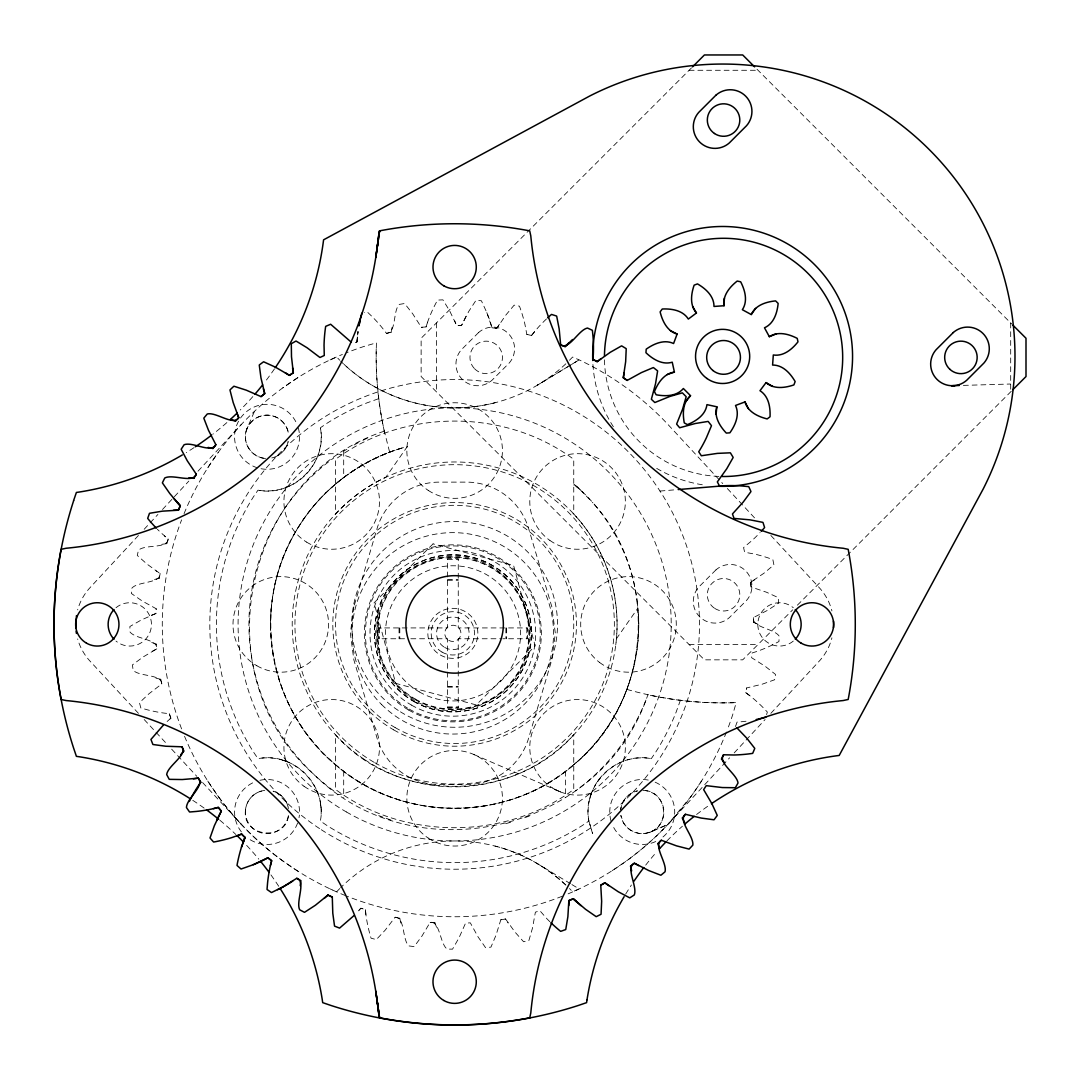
<?xml version="1.0" encoding="UTF-8"?>
<svg xmlns="http://www.w3.org/2000/svg" width="1080" height="1080" viewBox="0 0 1080 1080"><rect width="100%" height="100%" fill="white"/><g stroke="black" fill="none" stroke-linecap="round" stroke-linejoin="round"><path stroke-width="0.75" stroke-dasharray="5 3.75" d="M680.427 700.164L676.134 712.098A238.275 238.275 0 0 1 655.776 752.045L651.294 758.646C616.248 751.37 581.499 785.889 588.884 821.043L582.282 825.538A238.221 238.221 0 0 1 326.997 825.538L320.328 821.003C327.685 786.091 293.153 751.154 258.039 758.714L253.503 752.045A238.221 238.221 0 0 1 253.503 496.746L257.999 490.158C293.058 497.448 327.794 462.915 320.396 427.748L326.997 423.265A238.221 238.221 0 0 1 366.93 402.894L378.877 398.615M170.883 718.173L167.13 721.481L170.883 718.173L169.317 713.664L164.444 713.138A142.101 142.101 0 0 1 147.312 709.789L140.819 707.967L139.469 702.716L148.946 693.779L161.784 683.951C161.798 673.88 139.495 676.931 133.137 670.262L132.422 664.902L142.871 657.139L156.681 648.905C158.247 638.942 135.364 639.265 129.965 631.922L129.883 626.508L141.197 620.028L155.979 613.494L156.195 608.729L142.047 600.912L131.355 593.46L131.922 588.087C137.93 581.243 160.718 583.592 160.029 573.534L147.015 564.098L137.281 555.444L138.483 550.165C145.274 544.077 167.616 549.126 168.116 539.042L160.421 532.238A152.523 152.523 0 0 1 157.329 529.187M271.377 607.082C265.437 665.901 290.088 726.786 335.529 764.667C267.867 709.641 250.681 604.76 296.19 530.699C320.355 489.524 361.166 458.582 407.349 446.513L385.803 477.306C366.903 486.189 349.718 498.69 335.529 514.013L335.529 459.338C404.217 408.308 505.062 408.348 573.75 459.338L573.75 514.013C606.15 548.6 621.864 597.793 615.776 644.76M337.311 482.571C352.971 469.719 370.683 459.324 389.664 452.25L384.305 431.163C378.054 402.192 375.273 372.452 376.461 342.819L364.298 346.343A292.356 292.356 0 0 0 347.018 352.58M549.855 921.713A152.523 152.523 0 0 1 546.79 918.608L539.96 910.804L535.383 912.141L532.508 928.044L528.876 940.559L523.598 941.747L514.931 932.013L505.494 918.878L500.81 919.782L496.044 935.118L490.955 947.12L485.568 947.673L478.13 936.995L470.3 922.833L465.548 923.171L459 937.845L452.534 949.158L447.12 949.077C439.776 943.663 440.114 920.822 430.137 922.361L421.902 936.158L414.139 946.62L408.78 945.904C402.098 939.546 405.162 917.244 395.091 917.244L385.25 930.096L376.326 939.573L371.075 938.223L369.252 931.716A142.101 142.101 0 0 1 365.904 914.598L365.405 909.616L360.842 908.267L357.561 911.912L360.882 908.159L365.377 909.725M151.322 615.289L155.871 613.494L156.195 608.729M356.994 341.955L357.345 336.96A139.401 139.401 0 0 1 357.993 331.628L356.994 341.955L353.97 342.941L356.954 341.847L357.993 331.628M379.836 613.724L377.257 633.339L379.836 652.955M546.494 318.938A151.47 151.47 0 0 0 538.029 327.591L531.441 335.597L526.824 334.409L524.907 324.216A151.078 151.078 0 0 0 519.467 306.18L514.161 305.141L505.791 315.131L496.746 328.415L492.035 327.78A132.084 132.084 0 0 0 486.824 312.579L481.383 300.74L475.983 300.348L468.855 311.243L461.444 325.634L456.692 325.566L449.712 310.959L442.908 299.849L437.508 300.091L434.389 306.072A144.788 144.788 0 0 0 427.586 322.151L426.06 326.93L421.322 327.294L412.668 313.74L404.608 303.521L399.263 304.398C392.783 310.81 396.509 333.41 386.411 333.315L383.468 329.4A141.52 141.52 0 0 0 371.871 316.359L367.011 311.688L364.406 312.444M492.035 327.78L496.746 328.415M391.095 332.397L392.026 327.47M159.26 578.232L160.164 573.548L155.939 570.834M766.598 714.636L767.34 712.03L762.683 707.171A141.52 141.52 0 0 0 749.641 695.561L745.726 692.631L746.645 687.947L762.372 684.139L774.644 679.765L775.521 674.433L765.288 666.36L751.626 657.707L752.112 652.968L756.891 651.456A144.788 144.788 0 0 0 772.97 644.652L778.95 641.534L779.193 636.134C774.117 628.425 751.626 627.507 753.408 617.598L767.799 610.187L778.693 603.058L778.288 597.659L766.463 592.218L751.14 587.02L750.505 582.309L763.911 573.25L773.901 564.881L772.862 559.575A151.078 151.078 0 0 0 754.826 554.121L744.633 552.218L743.567 547.574L751.451 541.013A151.47 151.47 0 0 0 760.104 532.548M749.641 695.561L745.605 692.591L746.645 687.947M531.441 335.597L534.519 331.641M246.672 429.476C241.421 442.638 252.207 458.501 266.369 458.46A21.654 21.654 0 0 1 245.403 437.495A21.654 21.654 0 0 1 265.019 415.246C276.021 414.005 286.916 422.442 288.441 433.418A21.654 21.654 0 0 0 265.019 415.246C256.824 415.976 249.413 421.726 246.672 429.476L254.502 411.277M591.287 793.652L589.397 800.172M166.793 543.618L168.237 539.069L164.389 535.883M427.586 322.151L426.06 326.93L421.322 327.294M735.48 726.543L737.073 722.048L742.082 721.697A139.401 139.401 0 0 0 747.401 721.049M384.305 431.163C242.514 478.116 202.19 675.257 313.808 774.374C415.894 875.583 602.559 831.249 647.879 694.737M465.98 316.305L461.444 325.634L456.692 325.431L454.761 320.949M496.733 328.536L499.338 324.257M207.792 467.748L218.12 452.561M701.487 781.056L691.16 796.243L667.764 824.526A292.397 292.397 0 0 1 626.481 860.922L611.293 871.25M616.329 638.888L637.97 607.986C643.613 666.536 618.935 726.989 573.75 764.667C651.672 702.243 660.204 575.626 592.718 502.659M573.75 485.055L574.182 484.448L580.743 490.293L592.866 502.835M599.602 778.775L597.443 781.555M573.75 734.778C513.581 803.277 395.699 803.75 335.529 734.778L335.529 789.453C404.217 840.429 505.062 840.497 573.75 789.453L573.75 734.778L573.035 735.588M335.529 514.013L336.245 513.216M138.442 535.451L90.329 587.331A54.108 54.108 0 0 0 77.652 609.863M144.167 529.268L157.91 514.445M162.486 509.504L188.838 481.1M197.991 471.204L241.515 424.264M642.911 790.344L645.611 790.601A21.654 21.654 0 0 1 663.849 813.118A21.654 21.654 0 0 1 643.356 833.612A21.654 21.654 0 0 1 620.838 815.373L623.592 823.014L626.913 827.293L631.206 830.628L638.833 833.382L644.261 833.544L649.566 832.356L667.764 824.526L729.608 757.823M734.198 752.882L765.113 719.523M770.85 713.354L818.951 661.46A54.122 54.122 0 0 0 831.924 637.862M569.484 360.261L572.602 357.048L579.123 359.87A292.356 292.356 0 0 1 667.764 424.264L722.736 483.57M339.795 888.529L336.676 891.756L330.156 888.935M691.47 67.919L421.132 338.256L421.132 376.542L704.417 659.84L742.702 659.84L792.693 609.836M797.351 605.192L1011.717 390.825M335.529 484.124C293.166 519.601 268.704 574.992 270.648 630.18M573.75 764.721C508.167 822.663 401.126 822.677 335.529 764.721M336.474 483.273L337.635 482.301M571.981 766.233C506.776 822.15 402.516 822.191 337.311 766.233M341.361 479.318L346.869 475.173M297.986 377.555L282.798 387.869M350.257 472.784C366.647 461.538 384.831 452.966 403.92 447.458M750.505 582.309L754.785 579.704M343.899 451.035L346.869 449.24M570.483 365.094L537.313 385.223L567.594 366.863M571.914 364.23L579.123 359.87L569.025 365.985M649.566 832.356C670.262 826.173 667.102 792.801 645.611 790.601M354.078 444.974L358.276 442.706M152.375 651.226L156.803 648.905L156.317 644.153M362.867 440.37L367.808 437.913M330.156 359.87L336.676 357.048L339.795 360.261M274.388 457.191C281.259 454.734 286.619 448.659 288.185 441.531A21.654 21.654 0 0 1 271.782 457.947M652.063 831.276L667.764 824.526M524.651 817.749L530.563 815.603M505.805 823.676L512.028 821.866M154.521 579.474L159.381 578.245M386.411 333.315L391.055 332.262M500.81 919.782L505.507 919.013L508.208 923.103M161.946 544.293L166.914 543.659M659.975 491.063L676.526 489.686M626.792 689.378C662.297 699.449 699.341 704.052 736.223 702.581L732.686 714.744A292.356 292.356 0 0 1 727.677 728.919M963.374 385.385L1010.394 384.021M689.108 70.281L758.012 70.281M447.431 559.373L458.257 559.373M447.431 579.542L458.257 579.542M447.431 580.284L458.257 580.284M404.527 638.753L378.135 638.753L378.135 627.926L447.431 627.926L447.431 558.63L458.257 558.63L458.257 627.926L527.553 627.926L527.553 638.753L502.808 638.753M410.832 638.753L447.431 638.753L447.431 708.062L458.257 708.062L458.257 638.753L501.161 638.753M689.108 644.517L758.012 644.517M447.431 686.394L458.257 686.394M447.431 687.137L458.257 687.137M447.431 706.968L458.257 706.968M447.431 707.319L458.257 707.319M430.137 922.361L434.889 922.712M155.979 678.2L160.88 679.28M395.091 917.244L399.735 918.284M526.824 334.409L531.468 335.462M151.727 642.492L156.452 644.139M282.163 759.996L288.131 762.143M390.812 819.976L378.715 815.603M753.476 622.35L758.092 624.281M555.876 789.912L561.384 792.288L472.23 753.813M570.47 883.683L537.313 863.582L541.674 866.241A162.5 162.5 0 0 1 565.907 885.006M571.914 884.574L579.123 888.935L572.602 891.756L569.484 888.529M297.986 871.25L282.798 860.922A292.397 292.397 0 0 1 218.066 796.23M576.369 486.324L580.743 490.293L573.75 484.083C610.227 514.175 633.96 561.803 637.902 607.082M756.986 69.242L1011.717 323.973M727.326 488.511L754.812 518.157M770.85 535.451L818.951 587.331A54.122 54.122 0 0 1 831.924 610.929M138.442 713.354L90.329 661.46A54.108 54.108 0 0 1 77.652 638.955M144.167 719.523L167.076 744.228M171.653 749.169L196.844 776.358M202.581 782.528L241.515 824.526M573.035 513.216L573.75 514.013M207.792 781.056L218.12 796.243M486.824 312.579L492.021 327.901M287.847 805.95C285.836 798.943 280.098 793.206 273.091 791.195A21.654 21.654 0 0 1 288.441 808.596M434.889 922.604L436.55 927.315M169.317 713.664L170.775 718.2M588.884 821.043L592.542 833.49L588.749 820.449A54.135 54.135 0 0 1 650.7 758.511M160.758 679.307L161.784 683.951M399.762 918.149L400.842 923.049M750.627 582.282L751.14 587.02M365.405 909.616L365.904 914.598M637.268 601.331L638.631 618.611A184.072 184.072 0 0 1 475.794 807.246A184.072 184.072 0 0 1 274.199 660.798A184.072 184.072 0 0 1 403.259 447.647M320.531 803.52L320.99 808.353M753.408 617.598L753.597 622.35M1010.691 322.947L1010.691 391.851M565.582 771.201L565.582 797.634M526.824 627.926L526.824 638.753M506.642 627.926L506.642 638.753M505.899 627.926L505.899 638.753M436.442 322.947L436.442 391.851M399.789 627.926L399.789 638.753M399.046 627.926L399.046 638.753M379.215 627.926L379.215 638.753M378.864 627.926L378.864 638.753M343.697 451.17L343.697 477.603M343.697 771.201L343.697 797.634M726.476 732.024A292.356 292.356 0 0 1 566.906 894.348M562.262 896.225A292.356 292.356 0 0 1 347.018 896.225M345.465 895.604A292.356 292.356 0 0 1 184.059 735.115M181.602 728.905A292.356 292.356 0 0 1 181.602 519.885M184.059 513.688A292.356 292.356 0 0 1 342.374 354.456M495.032 402.732A162.405 162.405 0 0 1 343.467 363.798M565.826 363.812A162.446 162.446 0 0 1 340.659 361.166M115.992 607.716A21.654 21.654 0 0 1 145.584 609.579A21.654 21.654 0 0 1 145.584 639.225A21.654 21.654 0 0 1 115.992 641.088M793.287 641.088A21.668 21.668 0 0 1 757.985 627.115A21.519 21.519 0 0 1 757.998 621.688A21.668 21.668 0 0 1 793.287 607.702M565.718 884.966A162.27 162.27 0 0 0 414.248 846.059A162.5 162.5 0 0 0 340.686 887.625M495.032 846.059A162.5 162.5 0 0 1 537.327 863.582M733.509 702.742A346.491 346.491 0 0 1 647.042 694.575M384.48 432.014A346.491 346.491 0 0 1 376.299 345.546M320.531 428.342A54.135 54.135 0 0 1 258.579 490.28M645.921 700.137A205.726 205.726 0 0 1 575.573 790.843M333.734 790.857A205.726 205.726 0 0 1 333.734 457.974M261.954 758.079A54.149 54.149 0 0 1 320.949 817.088M274.469 368.874A292.356 292.356 0 0 1 264.533 382.482M252.828 396.617A292.356 292.356 0 0 1 240.246 410.022M226.868 422.59A292.356 292.356 0 0 1 212.706 434.295M194.035 447.633A292.356 292.356 0 0 1 186.273 452.574M702.297 484.758A129.938 129.938 0 0 1 656.478 468.261M613.359 426.735A129.938 129.938 0 0 1 592.745 360.504M625.685 894.065A292.329 292.329 0 0 1 631.422 884.992M645.692 865.121A292.329 292.329 0 0 1 656.465 852.161M666.873 840.969A292.329 292.329 0 0 1 682.425 826.214M696.573 814.509A292.329 292.329 0 0 1 710.168 804.573M192.753 800.321A292.356 292.356 0 0 1 205.362 808.988M219.875 820.247A292.356 292.356 0 0 1 235.872 834.503M246.645 845.384A292.356 292.356 0 0 1 258.795 859.154M270.945 874.908A292.356 292.356 0 0 1 279.545 887.571M259.969 780.287A32.481 32.481 0 0 1 299.025 817.736M297.621 822.987A32.481 32.481 0 0 1 247.144 837.648M241.38 831.897A32.481 32.481 0 0 1 254.786 781.907M655.128 782.177A32.481 32.481 0 0 1 660.488 838.85M655.749 841.523A32.481 32.481 0 0 1 612.414 824.89M611.037 821.043A32.481 32.481 0 0 1 649.971 780.435M298.242 427.748A32.481 32.481 0 0 1 260.631 468.652A32.481 32.481 0 0 1 241.812 416.367A32.481 32.481 0 0 1 296.865 423.913M718.916 476.415A119.111 119.111 0 0 1 604.463 359.262M245.498 809.946C241.596 837.621 287.253 841.928 288.617 814.023A21.654 21.654 0 0 1 266.369 833.625A21.654 21.654 0 0 1 245.403 812.66A21.654 21.654 0 0 1 265.019 790.425C254.934 791.235 246.294 799.875 245.498 809.946M353.849 606.812L350.352 633.339L353.849 659.867L376.556 736.398A64.962 64.962 0 0 0 439.304 784.553L466.385 784.553A64.962 64.962 0 0 0 529.133 736.398L551.84 659.867L555.336 633.339L551.84 606.812L529.133 530.28A64.962 64.962 0 0 0 466.385 482.126L439.304 482.126A64.962 64.962 0 0 0 376.556 530.28L353.849 606.812M378.108 613.319C367.132 653.252 392.756 697.613 432.824 708.075C472.757 719.051 517.118 693.441 527.58 653.373C538.556 613.44 512.933 569.066 472.865 558.603C432.932 547.641 388.57 573.25 378.108 613.319M621.095 807.26L620.663 809.946A21.654 21.654 0 0 1 637.511 790.857C629.478 792.599 622.836 799.227 621.095 807.26M478.602 332.519L461.363 349.745A21.654 21.654 0 0 0 462.294 379.39A21.654 21.654 0 0 0 491.927 380.322L509.166 363.082A21.654 21.654 0 0 0 508.235 333.45A21.654 21.654 0 0 0 478.602 332.519M433.067 543.861L374.099 602.816L395.685 683.357L476.226 704.929L535.181 645.975L513.594 565.448L433.067 543.861M715.959 569.875L698.72 587.101A21.654 21.654 0 0 0 699.651 616.748A21.654 21.654 0 0 0 729.284 617.679L746.523 600.44A21.654 21.654 0 0 0 745.591 570.807A21.654 21.654 0 0 0 715.959 569.875M364.757 759.686A162.419 162.419 0 0 0 616.748 634.595A162.419 162.419 0 0 0 382.428 478.913A162.419 162.419 0 0 0 364.757 759.686M346.356 811.944A216.567 216.567 0 0 0 671.207 624.402A216.567 216.567 0 0 0 346.356 436.846A216.567 216.567 0 0 0 346.356 811.944M374.787 762.71A159.719 159.719 0 0 0 614.358 624.402A159.719 159.719 0 0 0 374.787 486.081A159.719 159.719 0 0 0 374.787 762.71M395.091 727.555A119.111 119.111 0 0 0 573.75 624.402A119.111 119.111 0 0 0 395.091 521.249A119.111 119.111 0 0 0 395.091 727.555M393.728 729.891A121.811 121.811 0 0 0 576.45 624.402A121.811 121.811 0 0 0 393.728 518.899A121.811 121.811 0 0 0 393.728 729.891M306.531 542.079A47.79 47.79 0 0 0 379.471 502.97A47.79 47.79 0 0 0 309.123 459.351A47.79 47.79 0 0 0 306.531 542.079M428.193 490.361A47.79 47.79 0 0 0 502.335 453.546A47.79 47.79 0 0 0 433.39 407.74A47.79 47.79 0 0 0 428.193 490.361M549.882 540.418A47.79 47.79 0 0 0 625.144 505.967A47.79 47.79 0 0 0 557.672 458.014A47.79 47.79 0 0 0 549.882 540.418M256.892 665.78A47.79 47.79 0 0 0 328.577 624.402A47.79 47.79 0 0 0 256.892 583.011A47.79 47.79 0 0 0 256.892 665.78M599.589 662.459A47.79 47.79 0 0 0 675.905 630.383A47.79 47.79 0 0 0 609.971 580.338A47.79 47.79 0 0 0 599.589 662.459M552.393 787.941A47.79 47.79 0 0 0 625.333 748.832A47.79 47.79 0 0 0 554.985 705.213A47.79 47.79 0 0 0 552.393 787.941M304.034 786.28A47.79 47.79 0 0 0 379.283 751.828A47.79 47.79 0 0 0 311.823 703.877A47.79 47.79 0 0 0 304.034 786.28M428.193 838.053A47.79 47.79 0 0 0 502.335 801.252A47.79 47.79 0 0 0 433.39 755.447A47.79 47.79 0 0 0 428.193 838.053M321.3 829.724A244.823 244.823 0 0 0 699.138 637.214A244.823 244.823 0 0 0 343.494 406.256A244.823 244.823 0 0 0 321.3 829.724M400.437 711.828A102.87 102.87 0 0 0 557.456 627.629A102.87 102.87 0 0 0 406.026 533.736A102.87 102.87 0 0 0 400.437 711.828M413.586 701.325A78.502 78.502 0 0 0 531.346 633.339A78.502 78.502 0 0 0 413.586 565.353A78.502 78.502 0 0 0 413.586 701.325M444.704 647.433A16.281 16.281 0 0 0 469.125 633.339A16.281 16.281 0 0 0 444.704 619.245A16.281 16.281 0 0 0 444.704 647.433M448.781 640.373A8.127 8.127 0 0 0 460.971 633.339A8.127 8.127 0 0 0 448.781 626.306A8.127 8.127 0 0 0 448.781 640.373M442.017 652.091A21.654 21.654 0 0 0 474.498 633.339A21.654 21.654 0 0 0 442.017 614.588A21.654 21.654 0 0 0 442.017 652.091M440.343 655.007A25.016 25.016 0 0 0 477.86 633.339A25.016 25.016 0 0 0 440.343 611.685A25.016 25.016 0 0 0 440.343 655.007M409.131 709.061A87.426 87.426 0 0 0 540.27 633.339A87.426 87.426 0 0 0 409.131 557.631A87.426 87.426 0 0 0 409.131 709.061M408.591 710.005A88.519 88.519 0 0 0 541.364 633.339A88.519 88.519 0 0 0 408.591 556.686A88.519 88.519 0 0 0 408.591 710.005M411.426 705.078A82.836 82.836 0 0 0 535.68 633.339A82.836 82.836 0 0 0 411.426 561.6A82.836 82.836 0 0 0 411.426 705.078M381.632 704.552A100.697 100.697 0 0 0 550.112 659.408A100.697 100.697 0 0 0 426.776 536.072A100.697 100.697 0 0 0 381.632 704.552M415.152 698.99A75.803 75.803 0 0 0 528.849 633.339A75.803 75.803 0 0 0 415.152 567.702A75.803 75.803 0 0 0 415.152 698.99M414.882 699.435A76.316 76.316 0 0 0 529.362 633.339A76.316 76.316 0 0 0 414.882 567.243A76.316 76.316 0 0 0 414.882 699.435M413.802 701.325A78.502 78.502 0 0 0 531.549 633.339A78.502 78.502 0 0 0 413.802 565.353A78.502 78.502 0 0 0 413.802 701.325M419.256 691.875A67.581 67.581 0 0 0 520.628 633.339A67.581 67.581 0 0 0 419.256 574.817A67.581 67.581 0 0 0 419.256 691.875M474.728 368.888A16.241 16.241 0 0 0 501.903 361.584A16.241 16.241 0 0 0 481.99 341.712A16.241 16.241 0 0 0 474.728 368.888M714.906 608.499A16.241 16.241 0 0 0 739.8 595.377A16.241 16.241 0 0 0 715.986 580.392A16.241 16.241 0 0 0 714.906 608.499"/><path stroke-width="1.5" d="M550.894 922.725A152.523 152.523 0 0 0 560.642 931.365L565.745 929.556L567.878 916.704L568.85 900.572L573.224 898.709L585.495 909.252L596.201 916.677L601.061 914.274L601.655 901.26L600.764 885.222L604.854 882.752L618.273 891.77L629.775 897.872L634.311 894.928C637.619 886.316 625.239 867.483 634.351 863.19L648.756 870.548L660.893 875.246L665.051 871.776C667.305 862.826 652.806 845.64 661.325 840.24L676.499 845.856L689.121 849.096L692.834 845.14C694.008 835.988 677.579 820.638 685.409 814.279L701.136 818.06L714.042 819.788L717.269 815.427L711.855 803.588L703.647 789.642L706.239 785.66L722.304 787.55L735.332 787.725L738.018 783.027C737.005 773.861 717.43 762.777 723.546 754.772L733.914 755.001A153.522 153.522 0 0 0 752.679 753.381L754.785 748.4L746.753 738.153L736.709 727.677M163.283 725.234L150.944 739.449L152.901 744.498L165.821 746.24L181.872 746.793C188.042 754.799 167.859 765.518 166.685 774.562L169.236 779.341L182.25 779.544L198.261 778.194C205.349 785.389 186.556 798.444 186.462 807.57L189.567 812.012L196.276 811.445A144.045 144.045 0 0 0 213.503 808.637L218.335 807.367L221.292 811.107L214.353 825.714L210.006 837.999L213.611 842.049A156.384 156.384 0 0 0 231.903 837.567L241.569 834.111L245.012 837.391L241.475 847.139A156.384 156.384 0 0 0 236.993 865.431L241.029 869.022L253.328 864.689L267.935 857.736L271.607 860.787L270.405 865.539A144.045 144.045 0 0 0 267.584 882.765L267.03 889.475L271.472 892.566L283.163 886.802L296.771 878.297C306.369 881.428 295.61 901.665 299.7 909.805L304.479 912.343L315.401 905.242L327.956 895.064L332.289 897.062L332.788 913.221L334.544 926.127L339.593 928.098L353.808 915.759M568.796 905.567L568.904 900.666L573.278 898.817L580.932 905.648M724.059 305.735C722.493 295.515 729.742 286.956 737.195 281.057L740.678 281.812C744.998 290.277 748.049 301.077 742.365 309.717L751.248 314.55C755.514 305.1 766.112 301.847 775.615 300.888L778.154 303.413C777.195 312.876 773.928 323.595 764.491 327.794L769.325 336.676C778.032 331.034 788.711 334.017 797.229 338.364L797.985 341.847C792.072 349.299 783.527 356.549 773.307 354.983L772.591 365.054C782.919 364.959 790.358 373.343 795.15 381.564L793.895 384.912C784.904 387.976 773.779 389.462 766.044 382.604L759.983 390.704C768.731 396.212 770.459 407.282 770.04 416.772L767.178 418.919C757.958 416.637 747.805 411.871 744.998 401.922L735.521 405.459C739.908 414.815 735.359 425.061 729.878 432.824L726.314 433.094C719.793 426.182 713.826 416.678 716.837 406.796L706.954 404.636C705.605 414.882 696.222 421.038 687.42 424.615L684.275 422.901C682.533 413.573 682.641 402.354 690.512 395.671L683.37 388.517C676.688 396.401 665.469 396.509 656.127 394.767L654.413 391.621C657.99 382.82 664.146 373.437 674.406 372.087L672.246 362.205C662.351 365.215 652.86 359.249 645.948 352.728L646.205 349.164C653.967 343.683 664.227 339.134 673.582 343.521L677.12 334.058C667.157 331.169 662.405 321.138 660.123 311.863L662.269 309.002C671.76 308.57 682.83 310.311 688.338 319.059L696.438 312.984C689.607 305.181 691.038 294.179 694.13 285.147L697.477 283.892C705.686 288.671 714.083 296.123 713.988 306.45L724.059 305.735L724.383 298.202M75.762 621L75.762 627.804L76.451 615.6M761.252 531.306A151.47 151.47 0 0 0 764.613 527.539L762.952 522.383L750.182 519.871L734.062 518.427L732.456 513.945L743.242 502.038L750.978 491.562L748.737 486.635L742.014 485.987A144.396 144.396 0 0 0 724.559 485.73L719.577 486.122L717.336 481.91L726.746 468.761L733.185 457.434L730.377 452.817L717.35 453.384L701.352 455.76L698.733 451.777A132.003 132.003 0 0 0 706.428 437.683L711.49 425.669L708.143 421.416L695.277 423.509L679.671 427.748L676.607 424.116L682.574 409.199L686.178 396.684L682.358 392.85L669.843 396.455L654.845 402.53L651.362 399.276L655.533 383.764L657.625 370.899L653.373 367.551L641.358 372.613L627.197 380.403L623.282 377.69L625.658 361.679L626.225 348.664L621.608 345.857L610.281 352.283L597.119 361.706L592.974 359.37L593.312 354.483A144.396 144.396 0 0 0 593.055 337.028L592.394 330.305L587.48 328.05C578.529 329.765 568.998 350.541 560.655 344.858L559.157 328.86L556.659 316.076L551.502 314.415A151.47 151.47 0 0 0 547.736 317.79M378.891 235.616L379.566 230.85L375.759 257.486L379.566 230.85A400.532 400.532 0 0 1 529.713 230.864L530.793 235.899A346.505 346.505 0 0 0 843.143 548.249L848.178 549.329A400.532 400.532 0 0 1 848.178 699.476L843.143 700.555A346.505 346.505 0 0 0 530.793 1012.905L529.713 1017.941M716.081 414.302L716.837 406.796M300.226 885.627L300.915 880.673L296.771 878.297M377.298 246.713L378.432 238.788M586.994 999.783L586.589 1002.645L578.448 1005.426A400.599 400.599 0 0 1 330.831 1005.426L322.691 1002.645L322.286 999.783A292.356 292.356 0 0 0 280.368 888.854M624.267 372.776L623.282 377.69L627.197 380.403M360.194 319.748L358.911 325.904A139.401 139.401 0 0 1 360.194 319.748L361.8 313.2M270.405 865.539L271.674 860.692L267.853 857.844A133.826 133.826 0 0 1 253.328 864.689M73.602 500.594L76.397 492.453L79.259 492.048A292.329 292.329 0 0 0 182.358 454.91M241.475 847.139L245.012 837.391L243.189 842.049M156.317 528.147A152.523 152.523 0 0 1 147.677 518.4L149.486 513.297L162.338 511.164L178.484 510.192L180.225 505.764L169.79 493.533L162.364 482.841L164.768 477.981C172.935 473.688 193.064 483.745 196.29 474.188L187.259 460.769L181.157 449.267L184.113 444.731C192.74 441.423 211.545 453.803 215.865 444.69L208.494 430.286L203.796 418.149L207.266 413.991C216.095 411.669 233.631 426.37 238.707 417.623L233.185 402.543L229.946 389.921L233.888 386.208L246.294 390.177L261.023 396.603L264.762 393.633L260.969 377.906L259.254 364.986L263.601 361.773L275.454 367.187L289.332 375.287L293.382 372.789M324.23 898.412L327.956 895.064M173.462 510.246L178.362 510.138L180.333 505.818L173.394 498.096M721.548 759.091L723.546 754.772M216.621 820.368L221.292 811.107L218.255 807.435L213.503 808.637M193.82 478.278L196.29 474.188M751.248 314.55L755.582 308.381M200.853 782.203L197.978 786.294A145.328 145.328 0 0 0 189.324 801.455M212.935 448.443L215.865 444.69M682.438 818.019L685.409 814.279M685.827 401.571L690.512 395.671M180.63 754.812L183.951 751.073L181.872 746.793M235.44 421.092L238.802 417.717L236.831 413.1M568.593 343.143L565.043 346.694L572.549 339.525M692.523 66.866L704.417 54.959L742.702 54.959L754.61 66.866M1012.905 389.637L1026 376.542L1026 338.256L1012.905 325.161M657.95 843.601L661.325 840.24M241.569 834.111L244.931 837.473M261.023 396.603L264.681 393.538L263.344 388.827M601.047 358.587L597.186 361.598L592.974 359.37M630.585 866.106L634.419 863.271L638.685 865.674M600.764 885.222L604.908 882.86L608.864 885.749M198.261 778.194L200.745 782.258M769.325 336.676L776.317 333.841M236.979 835.853L241.65 834.016M667.251 374.517L674.406 372.087M765.841 717.241L759.294 718.848A139.401 139.401 0 0 1 756.23 719.523M193.415 778.815L198.369 778.127M678.186 489.55L724.559 485.73M954.356 385.627L951.642 385.722L959.297 385.493M188.946 477.792L193.928 478.332M379.566 1017.941L375.759 991.305L379.566 1017.941L377.298 1002.091M208.157 447.404L213.03 448.524M230.81 419.486L235.521 421.173M560.655 344.858L565.096 346.586M327.915 895.172L332.289 897.062M180.225 505.764L176.891 502.173M677.12 334.058L670.383 330.629M766.044 382.604L772.565 386.411M285.201 372.64L289.4 375.394L293.315 372.695L291.492 356.738L291.303 343.71L296.015 341.024L307.139 347.8L319.95 357.494L324.27 355.495L324.041 345.128A153.522 153.522 0 0 1 325.661 326.363L330.642 324.257L351.338 342.252M573.278 898.817L576.869 902.151M721.44 759.038L724.667 762.872M696.438 312.984L692.617 306.477M744.998 401.922L748.413 408.645M682.344 817.938L684.585 822.42M657.869 843.521L659.556 848.232M630.518 865.998L631.638 870.885M292.545 367.862L293.099 371.142M795.272 609.566A21.654 21.654 0 0 1 795.285 639.225M114.008 639.225A21.668 21.668 0 0 1 114.008 609.566M76.424 633.433A54.108 54.108 0 0 1 76.086 631.179M833.517 621A54.122 54.122 0 0 1 833.517 627.804M73.656 500.634A400.599 400.599 0 0 0 73.656 748.238L76.397 756.351L79.259 756.756A292.356 292.356 0 0 1 190.175 798.674M275.332 367.619A292.329 292.329 0 0 0 323.582 239.828L589.896 95.918A292.356 292.356 0 0 1 983.111 489.146L839.201 755.447A292.329 292.329 0 0 0 711.423 803.709M262.643 384.871A292.329 292.329 0 0 1 254.84 394.308M236.993 413.221A292.329 292.329 0 0 1 230.283 419.513M211.505 435.213A292.329 292.329 0 0 1 195.304 446.783M592.745 360.504A129.938 129.938 0 0 1 721.264 226.49A129.938 129.938 0 0 1 852.552 357.777A129.938 129.938 0 0 1 718.538 486.284M587.007 999.783A292.329 292.329 0 0 1 624.132 896.684M633.96 881.186A292.329 292.329 0 0 1 643.829 867.524M659.515 848.759A292.329 292.329 0 0 1 665.82 842.049M684.72 824.202A292.329 292.329 0 0 1 694.17 816.386M206.604 809.892A292.356 292.356 0 0 1 218.7 819.275M236.979 835.569A292.356 292.356 0 0 1 243.472 842.062M260.726 861.529A292.356 292.356 0 0 1 269.15 872.438M292.748 881.064A145.328 145.328 0 0 1 277.587 889.704M378.486 1012.905A346.505 346.505 0 0 0 66.137 700.555L61.101 699.476A400.532 400.532 0 0 1 61.101 549.329L66.137 548.249A346.505 346.505 0 0 0 378.486 235.899M529.821 1017.833A400.532 400.532 0 0 1 379.674 1017.833M604.463 356.008A119.111 119.111 0 0 1 724.964 238.302A119.111 119.111 0 0 1 842.67 358.789A119.111 119.111 0 0 1 722.169 476.496M715.959 95.162L698.72 112.401A21.654 21.654 0 0 0 699.651 142.034A21.654 21.654 0 0 0 729.284 142.965L746.523 125.725A21.654 21.654 0 0 0 745.591 96.093A21.654 21.654 0 0 0 715.973 95.148M953.316 332.519L936.077 349.745A21.654 21.654 0 0 0 937.008 379.39A21.654 21.654 0 0 0 966.64 380.322L983.88 363.082A21.668 21.668 0 0 0 982.949 333.437A21.668 21.668 0 0 0 953.303 332.519M443.813 285.822A21.654 21.654 0 0 0 476.294 267.071A21.654 21.654 0 0 0 443.813 248.319A21.654 21.654 0 0 0 443.813 285.822M801.144 643.154A21.654 21.654 0 0 0 833.625 624.402A21.654 21.654 0 0 0 801.144 605.637A21.654 21.654 0 0 0 801.144 643.154M86.481 643.154A21.654 21.654 0 0 0 118.962 624.402A21.654 21.654 0 0 0 86.481 605.637A21.654 21.654 0 0 0 86.481 643.154M443.813 1000.485A21.654 21.654 0 0 0 476.294 981.72A21.654 21.654 0 0 0 443.813 962.968A21.654 21.654 0 0 0 443.813 1000.485M430.272 666.603A48.722 48.722 0 0 0 503.361 624.402A48.722 48.722 0 0 0 430.272 582.201A48.722 48.722 0 0 0 430.272 666.603M706.941 378.486A27.068 27.068 0 0 0 749.574 358.965A27.068 27.068 0 0 0 711.356 331.803A27.068 27.068 0 0 0 706.941 378.486M949.901 369.333A16.241 16.241 0 0 0 976.765 360.963A16.241 16.241 0 0 0 956.084 341.888A16.241 16.241 0 0 0 949.901 369.333M714.474 133.502A16.241 16.241 0 0 0 739.76 121.176A16.241 16.241 0 0 0 716.445 105.449A16.241 16.241 0 0 0 714.474 133.502M712.935 370.521A16.889 16.889 0 0 0 740.232 360.045A16.889 16.889 0 0 0 717.512 341.631A16.889 16.889 0 0 0 712.935 370.521"/></g></svg>
